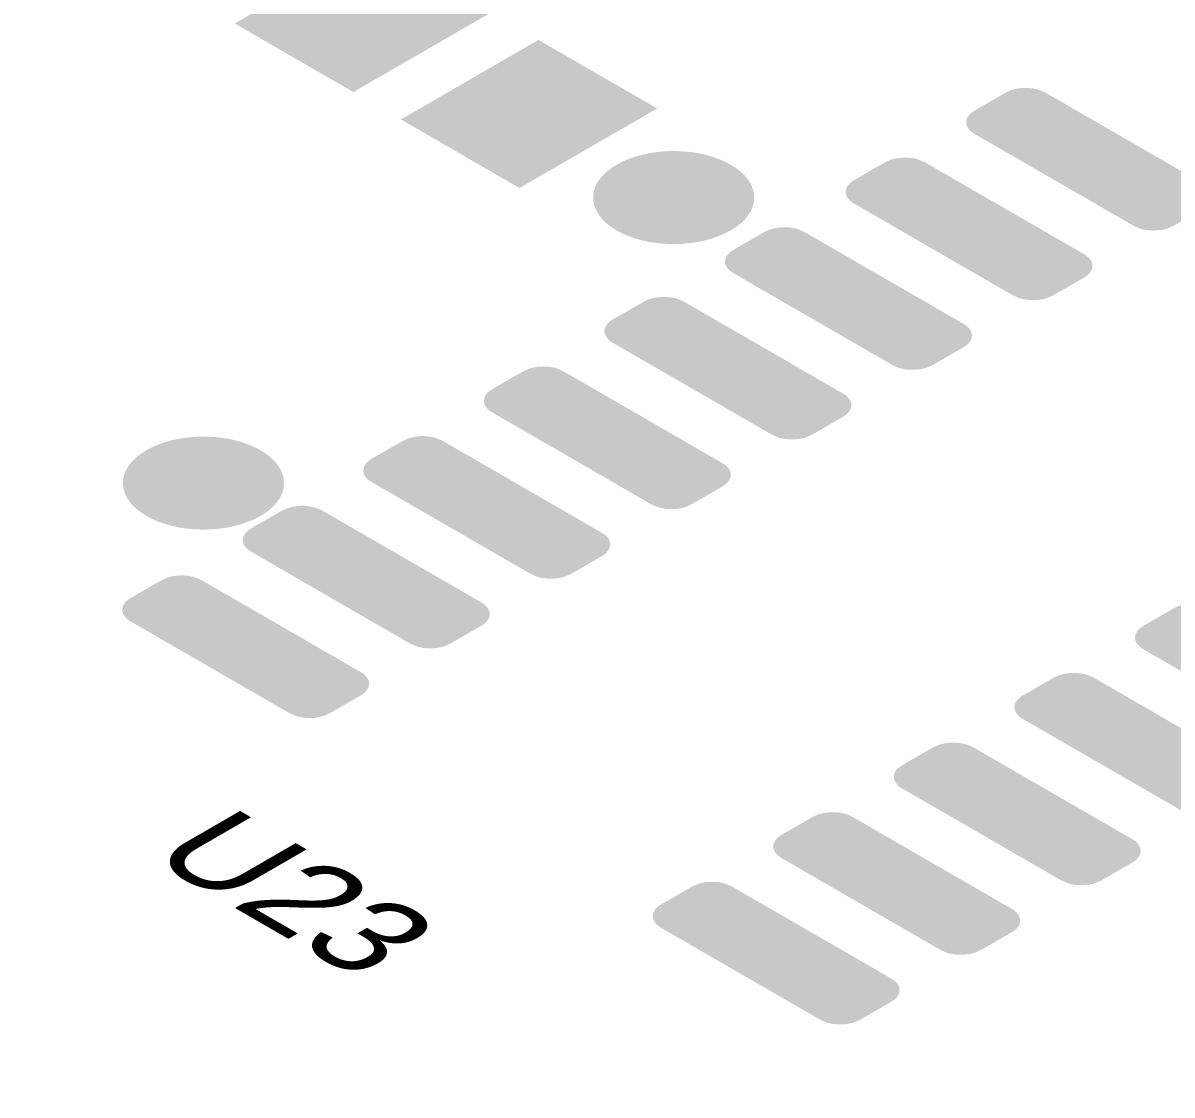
# Model space of a CAD drawing. Header units: millimetres. Extents: x -6 to 177, y -65 to 42.
# Drawn here: x 15.72 to 24.28, y -4.26 to 3.72 of the extents above; entities that cross this region are included whole.
import ezdxf

# ---------------------------------------------------------------- set-up
doc = ezdxf.new("R2010")
doc.units = ezdxf.units.MM
for name, color, linetype, true_color in [('Bottom Layer- Bottom', 7, 'Continuous', 0xffffff), ('Bottom Solder- Bot Mask', 7, 'Continuous', 0xffffff), ('Top Layer- Top', 7, 'Continuous', 0xffffff), ('Top Overlay- Top Silk', 7, 'Continuous', 0xffffff), ('Top Paste- Top Paste', 7, 'Continuous', 0xffffff), ('Top Solder- Top Mask', 7, 'Continuous', 0xffffff), ('Via Holes', 7, 'Continuous', 0xffffff)]:
    doc.layers.add(name, color=color, linetype=linetype, true_color=true_color)
doc.styles.add('Arial', font='')
doc.styles.get('Arial').set_extended_font_data('Arial')

# ---------------------------------------------------------------- blocks, each defined once
blk = doc.blocks.new('RES_0805_2012_322')
at = {"layer": 'Top Layer- Top', "linetype": 'Continuous', "lineweight": 18}
for points in [[(17.3651, 3.72), (18.3197, 4.2711), (19.1329, 3.8016), (18.1783, 3.2505)], [(18.6026, 3.0055), (19.5572, 3.5567), (20.3703, 3.0872), (19.4157, 2.536)]]:
    blk.add_hatch(color=7, dxfattribs=at).paths.add_polyline_path(points, flags=0)
at = {"layer": 'Top Paste- Top Paste', "linetype": 'Continuous', "lineweight": 18}
for points in [[(17.3651, 3.72), (18.3197, 4.2711), (19.1329, 3.8016), (18.1783, 3.2505)], [(18.6026, 3.0055), (19.5572, 3.5567), (20.3703, 3.0872), (19.4157, 2.536)]]:
    blk.add_hatch(color=7, dxfattribs=at).paths.add_polyline_path(points, flags=0)
at = {"layer": 'Top Solder- Top Mask', "linetype": 'Continuous', "lineweight": 18}
for points in [[(17.2944, 3.72), (18.3197, 4.3119), (19.2036, 3.8016), (18.1783, 3.2096)], [(18.5319, 3.0055), (19.5572, 3.5975), (20.441, 3.0872), (19.4157, 2.4952)]]:
    blk.add_hatch(color=7, dxfattribs=at).paths.add_polyline_path(points, flags=0)
blk = doc.blocks.new('SOIC_16_196')
at = {"layer": 'Top Layer- Top', "linetype": 'Continuous', "lineweight": 18}
h = blk.add_hatch(color=7, dxfattribs=at)
edge = h.paths.add_edge_path(flags=0)
edge.add_ellipse((23.185, 3.1176), major_axis=(-0.1625, 0), ratio=0.57735, start_angle=225, end_angle=315)
edge.add_line((23.0701, 3.1839), (22.8403, 3.0512))
edge.add_ellipse((22.9552, 2.9849), major_axis=(-0.1625, 0), ratio=0.57735, start_angle=315, end_angle=405)
edge.add_line((22.8403, 2.9186), (24.0247, 2.2347))
edge.add_ellipse((24.1396, 2.3011), major_axis=(-0.1625, 0), ratio=0.57735, start_angle=45, end_angle=135)
edge.add_line((24.2545, 2.2347), (24.4843, 2.3674))
edge.add_ellipse((24.3694, 2.4338), major_axis=(-0.1625, 0), ratio=0.57735, start_angle=135, end_angle=225)
edge.add_line((24.4843, 2.5001), (23.2999, 3.1839))
h = blk.add_hatch(color=7, dxfattribs=at)
edge = h.paths.add_edge_path(flags=0)
edge.add_ellipse((22.2869, 2.5991), major_axis=(-0.1625, 0), ratio=0.57735, start_angle=225, end_angle=315)
edge.add_line((22.172, 2.6655), (21.9422, 2.5328))
edge.add_ellipse((22.0571, 2.4664), major_axis=(-0.1625, 0), ratio=0.57735, start_angle=315, end_angle=405)
edge.add_line((21.9422, 2.4001), (23.1266, 1.7163))
edge.add_ellipse((23.2415, 1.7826), major_axis=(-0.1625, 0), ratio=0.57735, start_angle=45, end_angle=135)
edge.add_line((23.3564, 1.7163), (23.5863, 1.849))
edge.add_ellipse((23.4714, 1.9153), major_axis=(-0.1625, 0), ratio=0.57735, start_angle=135, end_angle=225)
edge.add_line((23.5863, 1.9816), (22.4018, 2.6655))
h = blk.add_hatch(color=7, dxfattribs=at)
edge = h.paths.add_edge_path(flags=0)
edge.add_ellipse((21.3889, 2.0806), major_axis=(-0.1625, 0), ratio=0.57735, start_angle=225, end_angle=315)
edge.add_line((21.274, 2.147), (21.0442, 2.0143))
edge.add_ellipse((21.1591, 1.948), major_axis=(-0.1625, 0), ratio=0.57735, start_angle=315, end_angle=405)
edge.add_line((21.0442, 1.8816), (22.2286, 1.1978))
edge.add_ellipse((22.3435, 1.2641), major_axis=(-0.1625, 0), ratio=0.57735, start_angle=45, end_angle=135)
edge.add_line((22.4584, 1.1978), (22.6882, 1.3305))
edge.add_ellipse((22.5733, 1.3968), major_axis=(-0.1625, 0), ratio=0.57735, start_angle=135, end_angle=225)
edge.add_line((22.6882, 1.4632), (21.5038, 2.147))
h = blk.add_hatch(color=7, dxfattribs=at)
edge = h.paths.add_edge_path(flags=0)
edge.add_ellipse((20.4909, 1.5622), major_axis=(-0.1625, 0), ratio=0.57735, start_angle=225, end_angle=315)
edge.add_line((20.376, 1.6285), (20.1462, 1.4958))
edge.add_ellipse((20.2611, 1.4295), major_axis=(-0.1625, 0), ratio=0.57735, start_angle=315, end_angle=405)
edge.add_line((20.1462, 1.3631), (21.3306, 0.6793))
edge.add_ellipse((21.4455, 0.7457), major_axis=(-0.1625, 0), ratio=0.57735, start_angle=45, end_angle=135)
edge.add_line((21.5604, 0.6793), (21.7902, 0.812))
edge.add_ellipse((21.6753, 0.8783), major_axis=(-0.1625, 0), ratio=0.57735, start_angle=135, end_angle=225)
edge.add_line((21.7902, 0.9447), (20.6058, 1.6285))
h = blk.add_hatch(color=7, dxfattribs=at)
edge = h.paths.add_edge_path(flags=0)
edge.add_ellipse((19.5929, 1.0437), major_axis=(-0.1625, 0), ratio=0.57735, start_angle=225, end_angle=315)
edge.add_line((19.478, 1.11), (19.2482, 0.9773))
edge.add_ellipse((19.3631, 0.911), major_axis=(-0.1625, 0), ratio=0.57735, start_angle=315, end_angle=405)
edge.add_line((19.2482, 0.8447), (20.4326, 0.1608))
edge.add_ellipse((20.5475, 0.2272), major_axis=(-0.1625, 0), ratio=0.57735, start_angle=45, end_angle=135)
edge.add_line((20.6624, 0.1608), (20.8922, 0.2935))
edge.add_ellipse((20.7773, 0.3599), major_axis=(-0.1625, 0), ratio=0.57735, start_angle=135, end_angle=225)
edge.add_line((20.8922, 0.4262), (19.7078, 1.11))
h = blk.add_hatch(color=7, dxfattribs=at)
edge = h.paths.add_edge_path(flags=0)
edge.add_ellipse((18.6948, 0.5252), major_axis=(-0.1625, 0), ratio=0.57735, start_angle=225, end_angle=315)
edge.add_line((18.5799, 0.5916), (18.3501, 0.4589))
edge.add_ellipse((18.465, 0.3925), major_axis=(-0.1625, 0), ratio=0.57735, start_angle=315, end_angle=405)
edge.add_line((18.3501, 0.3262), (19.5345, -0.3576))
edge.add_ellipse((19.6494, -0.2913), major_axis=(-0.1625, 0), ratio=0.57735, start_angle=45, end_angle=135)
edge.add_line((19.7643, -0.3576), (19.9942, -0.2249))
edge.add_ellipse((19.8792, -0.1586), major_axis=(-0.1625, 0), ratio=0.57735, start_angle=135, end_angle=225)
edge.add_line((19.9942, -0.0923), (18.8097, 0.5916))
h = blk.add_hatch(color=7, dxfattribs=at)
edge = h.paths.add_edge_path(flags=0)
edge.add_ellipse((17.7968, 0.0067), major_axis=(-0.1625, 0), ratio=0.57735, start_angle=225, end_angle=315)
edge.add_line((17.6819, 0.0731), (17.4521, -0.0596))
edge.add_ellipse((17.567, -0.1259), major_axis=(-0.1625, 0), ratio=0.57735, start_angle=315, end_angle=405)
edge.add_line((17.4521, -0.1923), (18.6365, -0.8761))
edge.add_ellipse((18.7514, -0.8098), major_axis=(-0.1625, 0), ratio=0.57735, start_angle=45, end_angle=135)
edge.add_line((18.8663, -0.8761), (19.0961, -0.7434))
edge.add_ellipse((18.9812, -0.6771), major_axis=(-0.1625, 0), ratio=0.57735, start_angle=135, end_angle=225)
edge.add_line((19.0961, -0.6107), (17.9117, 0.0731))
h = blk.add_hatch(color=7, dxfattribs=at)
edge = h.paths.add_edge_path(flags=0)
edge.add_ellipse((16.8988, -0.5117), major_axis=(-0.1625, 0), ratio=0.57735, start_angle=225, end_angle=315)
edge.add_line((16.7839, -0.4454), (16.5541, -0.5781))
edge.add_ellipse((16.669, -0.6444), major_axis=(-0.1625, 0), ratio=0.57735, start_angle=315, end_angle=405)
edge.add_line((16.5541, -0.7108), (17.7385, -1.3946))
edge.add_ellipse((17.8534, -1.3282), major_axis=(-0.1625, 0), ratio=0.57735, start_angle=45, end_angle=135)
edge.add_line((17.9683, -1.3946), (18.1981, -1.2619))
edge.add_ellipse((18.0832, -1.1956), major_axis=(-0.1625, 0), ratio=0.57735, start_angle=135, end_angle=225)
edge.add_line((18.1981, -1.1292), (17.0137, -0.4454))
h = blk.add_hatch(color=7, dxfattribs=at)
edge = h.paths.add_edge_path(flags=0)
edge.add_ellipse((24.4422, -0.7191), major_axis=(-0.1625, 0), ratio=0.57735, start_angle=225, end_angle=315)
edge.add_line((24.3273, -0.6528), (24.0975, -0.7855))
edge.add_ellipse((24.2124, -0.8518), major_axis=(-0.1625, 0), ratio=0.57735, start_angle=315, end_angle=405)
edge.add_line((24.0975, -0.9182), (25.2819, -1.602))
edge.add_ellipse((25.3968, -1.5356), major_axis=(-0.1625, 0), ratio=0.57735, start_angle=45, end_angle=135)
edge.add_line((25.5117, -1.602), (25.7415, -1.4693))
edge.add_ellipse((25.6266, -1.4029), major_axis=(-0.1625, 0), ratio=0.57735, start_angle=135, end_angle=225)
edge.add_line((25.7415, -1.3366), (24.5571, -0.6528))
h = blk.add_hatch(color=7, dxfattribs=at)
edge = h.paths.add_edge_path(flags=0)
edge.add_ellipse((23.5442, -1.2376), major_axis=(-0.1625, 0), ratio=0.57735, start_angle=225, end_angle=315)
edge.add_line((23.4293, -1.1713), (23.1995, -1.3039))
edge.add_ellipse((23.3144, -1.3703), major_axis=(-0.1625, 0), ratio=0.57735, start_angle=315, end_angle=405)
edge.add_line((23.1995, -1.4366), (24.3839, -2.1204))
edge.add_ellipse((24.4988, -2.0541), major_axis=(-0.1625, 0), ratio=0.57735, start_angle=45, end_angle=135)
edge.add_line((24.6137, -2.1204), (24.8435, -1.9878))
edge.add_ellipse((24.7286, -1.9214), major_axis=(-0.1625, 0), ratio=0.57735, start_angle=135, end_angle=225)
edge.add_line((24.8435, -1.8551), (23.6591, -1.1713))
h = blk.add_hatch(color=7, dxfattribs=at)
edge = h.paths.add_edge_path(flags=0)
edge.add_ellipse((22.6462, -1.7561), major_axis=(-0.1625, 0), ratio=0.57735, start_angle=225, end_angle=315)
edge.add_line((22.5313, -1.6897), (22.3014, -1.8224))
edge.add_ellipse((22.4163, -1.8888), major_axis=(-0.1625, 0), ratio=0.57735, start_angle=315, end_angle=405)
edge.add_line((22.3014, -1.9551), (23.4858, -2.6389))
edge.add_ellipse((23.6007, -2.5726), major_axis=(-0.1625, 0), ratio=0.57735, start_angle=45, end_angle=135)
edge.add_line((23.7157, -2.6389), (23.9455, -2.5062))
edge.add_ellipse((23.8306, -2.4399), major_axis=(-0.1625, 0), ratio=0.57735, start_angle=135, end_angle=225)
edge.add_line((23.9455, -2.3736), (22.7611, -1.6897))
h = blk.add_hatch(color=7, dxfattribs=at)
edge = h.paths.add_edge_path(flags=0)
edge.add_ellipse((21.7481, -2.2746), major_axis=(-0.1625, 0), ratio=0.57735, start_angle=225, end_angle=315)
edge.add_line((21.6332, -2.2082), (21.4034, -2.3409))
edge.add_ellipse((21.5183, -2.4072), major_axis=(-0.1625, 0), ratio=0.57735, start_angle=315, end_angle=405)
edge.add_line((21.4034, -2.4736), (22.5878, -3.1574))
edge.add_ellipse((22.7027, -3.0911), major_axis=(-0.1625, 0), ratio=0.57735, start_angle=45, end_angle=135)
edge.add_line((22.8176, -3.1574), (23.0474, -3.0247))
edge.add_ellipse((22.9325, -2.9584), major_axis=(-0.1625, 0), ratio=0.57735, start_angle=135, end_angle=225)
edge.add_line((23.0474, -2.892), (21.863, -2.2082))
h = blk.add_hatch(color=7, dxfattribs=at)
edge = h.paths.add_edge_path(flags=0)
edge.add_ellipse((20.8501, -2.793), major_axis=(-0.1625, 0), ratio=0.57735, start_angle=225, end_angle=315)
edge.add_line((20.7352, -2.7267), (20.5054, -2.8594))
edge.add_ellipse((20.6203, -2.9257), major_axis=(-0.1625, 0), ratio=0.57735, start_angle=315, end_angle=405)
edge.add_line((20.5054, -2.9921), (21.6898, -3.6759))
edge.add_ellipse((21.8047, -3.6095), major_axis=(-0.1625, 0), ratio=0.57735, start_angle=45, end_angle=135)
edge.add_line((21.9196, -3.6759), (22.1494, -3.5432))
edge.add_ellipse((22.0345, -3.4768), major_axis=(-0.1625, 0), ratio=0.57735, start_angle=135, end_angle=225)
edge.add_line((22.1494, -3.4105), (20.965, -2.7267))
at = {"layer": 'Top Paste- Top Paste', "linetype": 'Continuous', "lineweight": 18}
h = blk.add_hatch(color=7, dxfattribs=at)
edge = h.paths.add_edge_path(flags=0)
edge.add_ellipse((23.185, 3.1176), major_axis=(-0.1625, 0), ratio=0.57735, start_angle=225, end_angle=315)
edge.add_line((23.0701, 3.1839), (22.8403, 3.0512))
edge.add_ellipse((22.9552, 2.9849), major_axis=(-0.1625, 0), ratio=0.57735, start_angle=315, end_angle=405)
edge.add_line((22.8403, 2.9186), (24.0247, 2.2347))
edge.add_ellipse((24.1396, 2.3011), major_axis=(-0.1625, 0), ratio=0.57735, start_angle=45, end_angle=135)
edge.add_line((24.2545, 2.2347), (24.4843, 2.3674))
edge.add_ellipse((24.3694, 2.4338), major_axis=(-0.1625, 0), ratio=0.57735, start_angle=135, end_angle=225)
edge.add_line((24.4843, 2.5001), (23.2999, 3.1839))
h = blk.add_hatch(color=7, dxfattribs=at)
edge = h.paths.add_edge_path(flags=0)
edge.add_ellipse((22.2869, 2.5991), major_axis=(-0.1625, 0), ratio=0.57735, start_angle=225, end_angle=315)
edge.add_line((22.172, 2.6655), (21.9422, 2.5328))
edge.add_ellipse((22.0571, 2.4664), major_axis=(-0.1625, 0), ratio=0.57735, start_angle=315, end_angle=405)
edge.add_line((21.9422, 2.4001), (23.1266, 1.7163))
edge.add_ellipse((23.2415, 1.7826), major_axis=(-0.1625, 0), ratio=0.57735, start_angle=45, end_angle=135)
edge.add_line((23.3564, 1.7163), (23.5863, 1.849))
edge.add_ellipse((23.4714, 1.9153), major_axis=(-0.1625, 0), ratio=0.57735, start_angle=135, end_angle=225)
edge.add_line((23.5863, 1.9816), (22.4018, 2.6655))
h = blk.add_hatch(color=7, dxfattribs=at)
edge = h.paths.add_edge_path(flags=0)
edge.add_ellipse((21.3889, 2.0806), major_axis=(-0.1625, 0), ratio=0.57735, start_angle=225, end_angle=315)
edge.add_line((21.274, 2.147), (21.0442, 2.0143))
edge.add_ellipse((21.1591, 1.948), major_axis=(-0.1625, 0), ratio=0.57735, start_angle=315, end_angle=405)
edge.add_line((21.0442, 1.8816), (22.2286, 1.1978))
edge.add_ellipse((22.3435, 1.2641), major_axis=(-0.1625, 0), ratio=0.57735, start_angle=45, end_angle=135)
edge.add_line((22.4584, 1.1978), (22.6882, 1.3305))
edge.add_ellipse((22.5733, 1.3968), major_axis=(-0.1625, 0), ratio=0.57735, start_angle=135, end_angle=225)
edge.add_line((22.6882, 1.4632), (21.5038, 2.147))
h = blk.add_hatch(color=7, dxfattribs=at)
edge = h.paths.add_edge_path(flags=0)
edge.add_ellipse((20.4909, 1.5622), major_axis=(-0.1625, 0), ratio=0.57735, start_angle=225, end_angle=315)
edge.add_line((20.376, 1.6285), (20.1462, 1.4958))
edge.add_ellipse((20.2611, 1.4295), major_axis=(-0.1625, 0), ratio=0.57735, start_angle=315, end_angle=405)
edge.add_line((20.1462, 1.3631), (21.3306, 0.6793))
edge.add_ellipse((21.4455, 0.7457), major_axis=(-0.1625, 0), ratio=0.57735, start_angle=45, end_angle=135)
edge.add_line((21.5604, 0.6793), (21.7902, 0.812))
edge.add_ellipse((21.6753, 0.8783), major_axis=(-0.1625, 0), ratio=0.57735, start_angle=135, end_angle=225)
edge.add_line((21.7902, 0.9447), (20.6058, 1.6285))
h = blk.add_hatch(color=7, dxfattribs=at)
edge = h.paths.add_edge_path(flags=0)
edge.add_ellipse((19.5929, 1.0437), major_axis=(-0.1625, 0), ratio=0.57735, start_angle=225, end_angle=315)
edge.add_line((19.478, 1.11), (19.2482, 0.9773))
edge.add_ellipse((19.3631, 0.911), major_axis=(-0.1625, 0), ratio=0.57735, start_angle=315, end_angle=405)
edge.add_line((19.2482, 0.8447), (20.4326, 0.1608))
edge.add_ellipse((20.5475, 0.2272), major_axis=(-0.1625, 0), ratio=0.57735, start_angle=45, end_angle=135)
edge.add_line((20.6624, 0.1608), (20.8922, 0.2935))
edge.add_ellipse((20.7773, 0.3599), major_axis=(-0.1625, 0), ratio=0.57735, start_angle=135, end_angle=225)
edge.add_line((20.8922, 0.4262), (19.7078, 1.11))
h = blk.add_hatch(color=7, dxfattribs=at)
edge = h.paths.add_edge_path(flags=0)
edge.add_ellipse((18.6948, 0.5252), major_axis=(-0.1625, 0), ratio=0.57735, start_angle=225, end_angle=315)
edge.add_line((18.5799, 0.5916), (18.3501, 0.4589))
edge.add_ellipse((18.465, 0.3925), major_axis=(-0.1625, 0), ratio=0.57735, start_angle=315, end_angle=405)
edge.add_line((18.3501, 0.3262), (19.5345, -0.3576))
edge.add_ellipse((19.6494, -0.2913), major_axis=(-0.1625, 0), ratio=0.57735, start_angle=45, end_angle=135)
edge.add_line((19.7643, -0.3576), (19.9942, -0.2249))
edge.add_ellipse((19.8792, -0.1586), major_axis=(-0.1625, 0), ratio=0.57735, start_angle=135, end_angle=225)
edge.add_line((19.9942, -0.0923), (18.8097, 0.5916))
h = blk.add_hatch(color=7, dxfattribs=at)
edge = h.paths.add_edge_path(flags=0)
edge.add_ellipse((17.7968, 0.0067), major_axis=(-0.1625, 0), ratio=0.57735, start_angle=225, end_angle=315)
edge.add_line((17.6819, 0.0731), (17.4521, -0.0596))
edge.add_ellipse((17.567, -0.1259), major_axis=(-0.1625, 0), ratio=0.57735, start_angle=315, end_angle=405)
edge.add_line((17.4521, -0.1923), (18.6365, -0.8761))
edge.add_ellipse((18.7514, -0.8098), major_axis=(-0.1625, 0), ratio=0.57735, start_angle=45, end_angle=135)
edge.add_line((18.8663, -0.8761), (19.0961, -0.7434))
edge.add_ellipse((18.9812, -0.6771), major_axis=(-0.1625, 0), ratio=0.57735, start_angle=135, end_angle=225)
edge.add_line((19.0961, -0.6107), (17.9117, 0.0731))
h = blk.add_hatch(color=7, dxfattribs=at)
edge = h.paths.add_edge_path(flags=0)
edge.add_ellipse((16.8988, -0.5117), major_axis=(-0.1625, 0), ratio=0.57735, start_angle=225, end_angle=315)
edge.add_line((16.7839, -0.4454), (16.5541, -0.5781))
edge.add_ellipse((16.669, -0.6444), major_axis=(-0.1625, 0), ratio=0.57735, start_angle=315, end_angle=405)
edge.add_line((16.5541, -0.7108), (17.7385, -1.3946))
edge.add_ellipse((17.8534, -1.3282), major_axis=(-0.1625, 0), ratio=0.57735, start_angle=45, end_angle=135)
edge.add_line((17.9683, -1.3946), (18.1981, -1.2619))
edge.add_ellipse((18.0832, -1.1956), major_axis=(-0.1625, 0), ratio=0.57735, start_angle=135, end_angle=225)
edge.add_line((18.1981, -1.1292), (17.0137, -0.4454))
h = blk.add_hatch(color=7, dxfattribs=at)
edge = h.paths.add_edge_path(flags=0)
edge.add_ellipse((24.4422, -0.7191), major_axis=(-0.1625, 0), ratio=0.57735, start_angle=225, end_angle=315)
edge.add_line((24.3273, -0.6528), (24.0975, -0.7855))
edge.add_ellipse((24.2124, -0.8518), major_axis=(-0.1625, 0), ratio=0.57735, start_angle=315, end_angle=405)
edge.add_line((24.0975, -0.9182), (25.2819, -1.602))
edge.add_ellipse((25.3968, -1.5356), major_axis=(-0.1625, 0), ratio=0.57735, start_angle=45, end_angle=135)
edge.add_line((25.5117, -1.602), (25.7415, -1.4693))
edge.add_ellipse((25.6266, -1.4029), major_axis=(-0.1625, 0), ratio=0.57735, start_angle=135, end_angle=225)
edge.add_line((25.7415, -1.3366), (24.5571, -0.6528))
h = blk.add_hatch(color=7, dxfattribs=at)
edge = h.paths.add_edge_path(flags=0)
edge.add_ellipse((23.5442, -1.2376), major_axis=(-0.1625, 0), ratio=0.57735, start_angle=225, end_angle=315)
edge.add_line((23.4293, -1.1713), (23.1995, -1.3039))
edge.add_ellipse((23.3144, -1.3703), major_axis=(-0.1625, 0), ratio=0.57735, start_angle=315, end_angle=405)
edge.add_line((23.1995, -1.4366), (24.3839, -2.1204))
edge.add_ellipse((24.4988, -2.0541), major_axis=(-0.1625, 0), ratio=0.57735, start_angle=45, end_angle=135)
edge.add_line((24.6137, -2.1204), (24.8435, -1.9878))
edge.add_ellipse((24.7286, -1.9214), major_axis=(-0.1625, 0), ratio=0.57735, start_angle=135, end_angle=225)
edge.add_line((24.8435, -1.8551), (23.6591, -1.1713))
h = blk.add_hatch(color=7, dxfattribs=at)
edge = h.paths.add_edge_path(flags=0)
edge.add_ellipse((22.6462, -1.7561), major_axis=(-0.1625, 0), ratio=0.57735, start_angle=225, end_angle=315)
edge.add_line((22.5313, -1.6897), (22.3014, -1.8224))
edge.add_ellipse((22.4163, -1.8888), major_axis=(-0.1625, 0), ratio=0.57735, start_angle=315, end_angle=405)
edge.add_line((22.3014, -1.9551), (23.4858, -2.6389))
edge.add_ellipse((23.6007, -2.5726), major_axis=(-0.1625, 0), ratio=0.57735, start_angle=45, end_angle=135)
edge.add_line((23.7157, -2.6389), (23.9455, -2.5062))
edge.add_ellipse((23.8306, -2.4399), major_axis=(-0.1625, 0), ratio=0.57735, start_angle=135, end_angle=225)
edge.add_line((23.9455, -2.3736), (22.7611, -1.6897))
h = blk.add_hatch(color=7, dxfattribs=at)
edge = h.paths.add_edge_path(flags=0)
edge.add_ellipse((21.7481, -2.2746), major_axis=(-0.1625, 0), ratio=0.57735, start_angle=225, end_angle=315)
edge.add_line((21.6332, -2.2082), (21.4034, -2.3409))
edge.add_ellipse((21.5183, -2.4072), major_axis=(-0.1625, 0), ratio=0.57735, start_angle=315, end_angle=405)
edge.add_line((21.4034, -2.4736), (22.5878, -3.1574))
edge.add_ellipse((22.7027, -3.0911), major_axis=(-0.1625, 0), ratio=0.57735, start_angle=45, end_angle=135)
edge.add_line((22.8176, -3.1574), (23.0474, -3.0247))
edge.add_ellipse((22.9325, -2.9584), major_axis=(-0.1625, 0), ratio=0.57735, start_angle=135, end_angle=225)
edge.add_line((23.0474, -2.892), (21.863, -2.2082))
h = blk.add_hatch(color=7, dxfattribs=at)
edge = h.paths.add_edge_path(flags=0)
edge.add_ellipse((20.8501, -2.793), major_axis=(-0.1625, 0), ratio=0.57735, start_angle=225, end_angle=315)
edge.add_line((20.7352, -2.7267), (20.5054, -2.8594))
edge.add_ellipse((20.6203, -2.9257), major_axis=(-0.1625, 0), ratio=0.57735, start_angle=315, end_angle=405)
edge.add_line((20.5054, -2.9921), (21.6898, -3.6759))
edge.add_ellipse((21.8047, -3.6095), major_axis=(-0.1625, 0), ratio=0.57735, start_angle=45, end_angle=135)
edge.add_line((21.9196, -3.6759), (22.1494, -3.5432))
edge.add_ellipse((22.0345, -3.4768), major_axis=(-0.1625, 0), ratio=0.57735, start_angle=135, end_angle=225)
edge.add_line((22.1494, -3.4105), (20.965, -2.7267))
at = {"layer": 'Top Solder- Top Mask', "linetype": 'Continuous', "lineweight": 18}
h = blk.add_hatch(color=7, dxfattribs=at)
edge = h.paths.add_edge_path(flags=0)
edge.add_ellipse((23.185, 3.1176), major_axis=(-0.2125, 0), ratio=0.57735, start_angle=225, end_angle=315)
edge.add_line((23.0347, 3.2043), (22.8049, 3.0717))
edge.add_ellipse((22.9552, 2.9849), major_axis=(-0.2125, 0), ratio=0.57735, start_angle=315, end_angle=405)
edge.add_line((22.8049, 2.8982), (23.9893, 2.2143))
edge.add_ellipse((24.1396, 2.3011), major_axis=(-0.2125, 0), ratio=0.57735, start_angle=45, end_angle=135)
edge.add_line((24.2898, 2.2143), (24.5196, 2.347))
edge.add_ellipse((24.3694, 2.4338), major_axis=(-0.2125, 0), ratio=0.57735, start_angle=135, end_angle=225)
edge.add_line((24.5196, 2.5205), (23.3352, 3.2043))
h = blk.add_hatch(color=7, dxfattribs=at)
edge = h.paths.add_edge_path(flags=0)
edge.add_ellipse((22.2869, 2.5991), major_axis=(-0.2125, 0), ratio=0.57735, start_angle=225, end_angle=315)
edge.add_line((22.1367, 2.6859), (21.9069, 2.5532))
edge.add_ellipse((22.0571, 2.4664), major_axis=(-0.2125, 0), ratio=0.57735, start_angle=315, end_angle=405)
edge.add_line((21.9069, 2.3797), (23.0913, 1.6959))
edge.add_ellipse((23.2415, 1.7826), major_axis=(-0.2125, 0), ratio=0.57735, start_angle=45, end_angle=135)
edge.add_line((23.3918, 1.6959), (23.6216, 1.8285))
edge.add_ellipse((23.4714, 1.9153), major_axis=(-0.2125, 0), ratio=0.57735, start_angle=135, end_angle=225)
edge.add_line((23.6216, 2.002), (22.4372, 2.6859))
h = blk.add_hatch(color=7, dxfattribs=at)
edge = h.paths.add_edge_path(flags=0)
edge.add_ellipse((21.3889, 2.0806), major_axis=(-0.2125, 0), ratio=0.57735, start_angle=225, end_angle=315)
edge.add_line((21.2387, 2.1674), (21.0088, 2.0347))
edge.add_ellipse((21.1591, 1.948), major_axis=(-0.2125, 0), ratio=0.57735, start_angle=315, end_angle=405)
edge.add_line((21.0088, 1.8612), (22.1933, 1.1774))
edge.add_ellipse((22.3435, 1.2641), major_axis=(-0.2125, 0), ratio=0.57735, start_angle=45, end_angle=135)
edge.add_line((22.4938, 1.1774), (22.7236, 1.3101))
edge.add_ellipse((22.5733, 1.3968), major_axis=(-0.2125, 0), ratio=0.57735, start_angle=135, end_angle=225)
edge.add_line((22.7236, 1.4836), (21.5392, 2.1674))
h = blk.add_hatch(color=7, dxfattribs=at)
edge = h.paths.add_edge_path(flags=0)
edge.add_ellipse((20.4909, 1.5622), major_axis=(-0.2125, 0), ratio=0.57735, start_angle=225, end_angle=315)
edge.add_line((20.3406, 1.6489), (20.1108, 1.5162))
edge.add_ellipse((20.2611, 1.4295), major_axis=(-0.2125, 0), ratio=0.57735, start_angle=315, end_angle=405)
edge.add_line((20.1108, 1.3427), (21.2952, 0.6589))
edge.add_ellipse((21.4455, 0.7457), major_axis=(-0.2125, 0), ratio=0.57735, start_angle=45, end_angle=135)
edge.add_line((21.5957, 0.6589), (21.8256, 0.7916))
edge.add_ellipse((21.6753, 0.8783), major_axis=(-0.2125, 0), ratio=0.57735, start_angle=135, end_angle=225)
edge.add_line((21.8256, 0.9651), (20.6412, 1.6489))
h = blk.add_hatch(color=7, dxfattribs=at)
edge = h.paths.add_edge_path(flags=0)
edge.add_ellipse((19.5929, 1.0437), major_axis=(-0.2125, 0), ratio=0.57735, start_angle=225, end_angle=315)
edge.add_line((19.4426, 1.1304), (19.2128, 0.9978))
edge.add_ellipse((19.3631, 0.911), major_axis=(-0.2125, 0), ratio=0.57735, start_angle=315, end_angle=405)
edge.add_line((19.2128, 0.8243), (20.3972, 0.1404))
edge.add_ellipse((20.5475, 0.2272), major_axis=(-0.2125, 0), ratio=0.57735, start_angle=45, end_angle=135)
edge.add_line((20.6977, 0.1404), (20.9275, 0.2731))
edge.add_ellipse((20.7773, 0.3599), major_axis=(-0.2125, 0), ratio=0.57735, start_angle=135, end_angle=225)
edge.add_line((20.9275, 0.4466), (19.7431, 1.1304))
h = blk.add_hatch(color=7, dxfattribs=at)
edge = h.paths.add_edge_path(flags=0)
edge.add_ellipse((18.6948, 0.5252), major_axis=(-0.2125, 0), ratio=0.57735, start_angle=225, end_angle=315)
edge.add_line((18.5446, 0.612), (18.3148, 0.4793))
edge.add_ellipse((18.465, 0.3925), major_axis=(-0.2125, 0), ratio=0.57735, start_angle=315, end_angle=405)
edge.add_line((18.3148, 0.3058), (19.4992, -0.378))
edge.add_ellipse((19.6494, -0.2913), major_axis=(-0.2125, 0), ratio=0.57735, start_angle=45, end_angle=135)
edge.add_line((19.7997, -0.378), (20.0295, -0.2454))
edge.add_ellipse((19.8792, -0.1586), major_axis=(-0.2125, 0), ratio=0.57735, start_angle=135, end_angle=225)
edge.add_line((20.0295, -0.0719), (18.8451, 0.612))
h = blk.add_hatch(color=7, dxfattribs=at)
edge = h.paths.add_edge_path(flags=0)
edge.add_ellipse((17.7968, 0.0067), major_axis=(-0.2125, 0), ratio=0.57735, start_angle=225, end_angle=315)
edge.add_line((17.6466, 0.0935), (17.4167, -0.0392))
edge.add_ellipse((17.567, -0.1259), major_axis=(-0.2125, 0), ratio=0.57735, start_angle=315, end_angle=405)
edge.add_line((17.4167, -0.2127), (18.6012, -0.8965))
edge.add_ellipse((18.7514, -0.8098), major_axis=(-0.2125, 0), ratio=0.57735, start_angle=45, end_angle=135)
edge.add_line((18.9017, -0.8965), (19.1315, -0.7638))
edge.add_ellipse((18.9812, -0.6771), major_axis=(-0.2125, 0), ratio=0.57735, start_angle=135, end_angle=225)
edge.add_line((19.1315, -0.5903), (17.9471, 0.0935))
h = blk.add_hatch(color=7, dxfattribs=at)
edge = h.paths.add_edge_path(flags=0)
edge.add_ellipse((16.8988, -0.5117), major_axis=(-0.2125, 0), ratio=0.57735, start_angle=225, end_angle=315)
edge.add_line((16.7485, -0.425), (16.5187, -0.5577))
edge.add_ellipse((16.669, -0.6444), major_axis=(-0.2125, 0), ratio=0.57735, start_angle=315, end_angle=405)
edge.add_line((16.5187, -0.7312), (17.7031, -1.415))
edge.add_ellipse((17.8534, -1.3282), major_axis=(-0.2125, 0), ratio=0.57735, start_angle=45, end_angle=135)
edge.add_line((18.0036, -1.415), (18.2335, -1.2823))
edge.add_ellipse((18.0832, -1.1956), major_axis=(-0.2125, 0), ratio=0.57735, start_angle=135, end_angle=225)
edge.add_line((18.2335, -1.1088), (17.0491, -0.425))
h = blk.add_hatch(color=7, dxfattribs=at)
edge = h.paths.add_edge_path(flags=0)
edge.add_ellipse((24.4422, -0.7191), major_axis=(-0.2125, 0), ratio=0.57735, start_angle=225, end_angle=315)
edge.add_line((24.2919, -0.6324), (24.0621, -0.7651))
edge.add_ellipse((24.2124, -0.8518), major_axis=(-0.2125, 0), ratio=0.57735, start_angle=315, end_angle=405)
edge.add_line((24.0621, -0.9386), (25.2465, -1.6224))
edge.add_ellipse((25.3968, -1.5356), major_axis=(-0.2125, 0), ratio=0.57735, start_angle=45, end_angle=135)
edge.add_line((25.5471, -1.6224), (25.7769, -1.4897))
edge.add_ellipse((25.6266, -1.4029), major_axis=(-0.2125, 0), ratio=0.57735, start_angle=135, end_angle=225)
edge.add_line((25.7769, -1.3162), (24.5925, -0.6324))
h = blk.add_hatch(color=7, dxfattribs=at)
edge = h.paths.add_edge_path(flags=0)
edge.add_ellipse((23.5442, -1.2376), major_axis=(-0.2125, 0), ratio=0.57735, start_angle=225, end_angle=315)
edge.add_line((23.3939, -1.1509), (23.1641, -1.2835))
edge.add_ellipse((23.3144, -1.3703), major_axis=(-0.2125, 0), ratio=0.57735, start_angle=315, end_angle=405)
edge.add_line((23.1641, -1.457), (24.3485, -2.1409))
edge.add_ellipse((24.4988, -2.0541), major_axis=(-0.2125, 0), ratio=0.57735, start_angle=45, end_angle=135)
edge.add_line((24.649, -2.1409), (24.8788, -2.0082))
edge.add_ellipse((24.7286, -1.9214), major_axis=(-0.2125, 0), ratio=0.57735, start_angle=135, end_angle=225)
edge.add_line((24.8788, -1.8347), (23.6944, -1.1509))
h = blk.add_hatch(color=7, dxfattribs=at)
edge = h.paths.add_edge_path(flags=0)
edge.add_ellipse((22.6462, -1.7561), major_axis=(-0.2125, 0), ratio=0.57735, start_angle=225, end_angle=315)
edge.add_line((22.4959, -1.6693), (22.2661, -1.802))
edge.add_ellipse((22.4163, -1.8888), major_axis=(-0.2125, 0), ratio=0.57735, start_angle=315, end_angle=405)
edge.add_line((22.2661, -1.9755), (23.4505, -2.6593))
edge.add_ellipse((23.6007, -2.5726), major_axis=(-0.2125, 0), ratio=0.57735, start_angle=45, end_angle=135)
edge.add_line((23.751, -2.6593), (23.9808, -2.5266))
edge.add_ellipse((23.8306, -2.4399), major_axis=(-0.2125, 0), ratio=0.57735, start_angle=135, end_angle=225)
edge.add_line((23.9808, -2.3531), (22.7964, -1.6693))
h = blk.add_hatch(color=7, dxfattribs=at)
edge = h.paths.add_edge_path(flags=0)
edge.add_ellipse((21.7481, -2.2746), major_axis=(-0.2125, 0), ratio=0.57735, start_angle=225, end_angle=315)
edge.add_line((21.5979, -2.1878), (21.3681, -2.3205))
edge.add_ellipse((21.5183, -2.4072), major_axis=(-0.2125, 0), ratio=0.57735, start_angle=315, end_angle=405)
edge.add_line((21.3681, -2.494), (22.5525, -3.1778))
edge.add_ellipse((22.7027, -3.0911), major_axis=(-0.2125, 0), ratio=0.57735, start_angle=45, end_angle=135)
edge.add_line((22.853, -3.1778), (23.0828, -3.0451))
edge.add_ellipse((22.9325, -2.9584), major_axis=(-0.2125, 0), ratio=0.57735, start_angle=135, end_angle=225)
edge.add_line((23.0828, -2.8716), (21.8984, -2.1878))
h = blk.add_hatch(color=7, dxfattribs=at)
edge = h.paths.add_edge_path(flags=0)
edge.add_ellipse((20.8501, -2.793), major_axis=(-0.2125, 0), ratio=0.57735, start_angle=225, end_angle=315)
edge.add_line((20.6998, -2.7063), (20.47, -2.839))
edge.add_ellipse((20.6203, -2.9257), major_axis=(-0.2125, 0), ratio=0.57735, start_angle=315, end_angle=405)
edge.add_line((20.47, -3.0125), (21.6544, -3.6963))
edge.add_ellipse((21.8047, -3.6095), major_axis=(-0.2125, 0), ratio=0.57735, start_angle=45, end_angle=135)
edge.add_line((21.955, -3.6963), (22.1848, -3.5636))
edge.add_ellipse((22.0345, -3.4768), major_axis=(-0.2125, 0), ratio=0.57735, start_angle=135, end_angle=225)
edge.add_line((22.1848, -3.3901), (21.0004, -2.7063))

msp = doc.modelspace()

# ---------------------------------------------------------------- hatches: boundary and pattern name
at = {"layer": 'Bottom Layer- Bottom', "linetype": 'Continuous', "lineweight": 18}
h = msp.add_hatch(color=7, dxfattribs=at)
edge = h.paths.add_edge_path(flags=0)
edge.add_ellipse((20.5641, 2.4242), major_axis=(-0.55, 0), ratio=0.57735, start_angle=0, end_angle=360)
h = msp.add_hatch(color=7, dxfattribs=at)
edge = h.paths.add_edge_path(flags=0)
edge.add_ellipse((17.0618, 0.2984), major_axis=(-0.55, 0), ratio=0.57735, start_angle=0, end_angle=360)
at = {"layer": 'Bottom Solder- Bot Mask', "linetype": 'Continuous', "lineweight": 18}
h = msp.add_hatch(color=7, dxfattribs=at)
edge = h.paths.add_edge_path(flags=0)
edge.add_ellipse((20.5641, 2.4242), major_axis=(-0.6, 0), ratio=0.57735, start_angle=0, end_angle=360)
h = msp.add_hatch(color=7, dxfattribs=at)
edge = h.paths.add_edge_path(flags=0)
edge.add_ellipse((17.0618, 0.2984), major_axis=(-0.6, 0), ratio=0.57735, start_angle=0, end_angle=360)
at = {"layer": 'Top Layer- Top', "linetype": 'Continuous', "lineweight": 18}
h = msp.add_hatch(color=7, dxfattribs=at)
edge = h.paths.add_edge_path(flags=0)
edge.add_ellipse((20.5641, 2.4242), major_axis=(-0.55, 0), ratio=0.57735, start_angle=0, end_angle=360)
h = msp.add_hatch(color=7, dxfattribs=at)
edge = h.paths.add_edge_path(flags=0)
edge.add_ellipse((17.0618, 0.2984), major_axis=(-0.55, 0), ratio=0.57735, start_angle=0, end_angle=360)
at = {"layer": 'Top Solder- Top Mask', "linetype": 'Continuous', "lineweight": 18}
h = msp.add_hatch(color=7, dxfattribs=at)
edge = h.paths.add_edge_path(flags=0)
edge.add_ellipse((20.5641, 2.4242), major_axis=(-0.6, 0), ratio=0.57735, start_angle=0, end_angle=360)
h = msp.add_hatch(color=7, dxfattribs=at)
edge = h.paths.add_edge_path(flags=0)
edge.add_ellipse((17.0618, 0.2984), major_axis=(-0.6, 0), ratio=0.57735, start_angle=0, end_angle=360)
at = {"layer": 'Via Holes', "linetype": 'Continuous', "lineweight": 18}
h = msp.add_hatch(color=7, dxfattribs=at)
edge = h.paths.add_edge_path(flags=0)
edge.add_ellipse((20.5641, 2.4242), major_axis=(-0.3, 0), ratio=0.57735, start_angle=0, end_angle=360)
h = msp.add_hatch(color=7, dxfattribs=at)
edge = h.paths.add_edge_path(flags=0)
edge.add_ellipse((17.0618, 0.2984), major_axis=(-0.3, 0), ratio=0.57735, start_angle=0, end_angle=360)

# ---------------------------------------------------------------- linework, layer by layer
at = {"color": 252, "linetype": 'Continuous', "lineweight": 13}
for points, degree in [([(20.5061, 16.3299), (-6.364, 0.8165)], 1), ([(20.5061, 15.1052), (-6.364, -0.4082)], 1), ([(-6.364, 0.8165), (2.9463, -4.5588), (21.5668, -15.3093), (49.4975, -31.4351), (77.4282, -47.5609), (96.0487, -58.3115), (105.3589, -63.6867)], 3), ([(-6.364, -0.4082), (2.9463, -5.7835), (21.5668, -16.5341), (49.4975, -32.6599), (77.4282, -48.7857), (96.0487, -59.5362), (105.3589, -64.9115)], 3)]:
    msp.add_open_spline(points, degree=degree, dxfattribs=at)
at = {"color": 163, "linetype": 'Continuous', "lineweight": 18}
for points, degree in [([(-6.364, -0.4082), (20.5061, 15.1052)], 1), ([(-6.364, -0.4082), (2.9463, -5.7835), (21.5668, -16.5341), (49.4975, -32.6599), (77.4282, -48.7857), (96.0487, -59.5362), (105.3589, -64.9115)], 3)]:
    msp.add_open_spline(points, degree=degree, dxfattribs=at)

# ---------------------------------------------------------------- block references
for name in ['RES_0805_2012_322', 'SOIC_16_196']:
    msp.add_blockref(name, (0, 0), dxfattribs=at)

# ---------------------------------------------------------------- texts
at = {"layer": 'Top Overlay- Top Silk', "color": 2, "linetype": 'Continuous', "lineweight": 13, "extrusion": (0, 0.816497, 0.57735), "insert": (16.6133, -2.4812, 0.1601), "char_height": 0.912, "attachment_point": 7, "text_direction": (0.707107, -0.408248, 0.57735), "line_spacing_factor": 1.047437, "style": 'Arial'}
msp.add_mtext('\\fArial|b0|i0;\\W0.9692;U23', dxfattribs=at)

doc.saveas('drawing.dxf')
